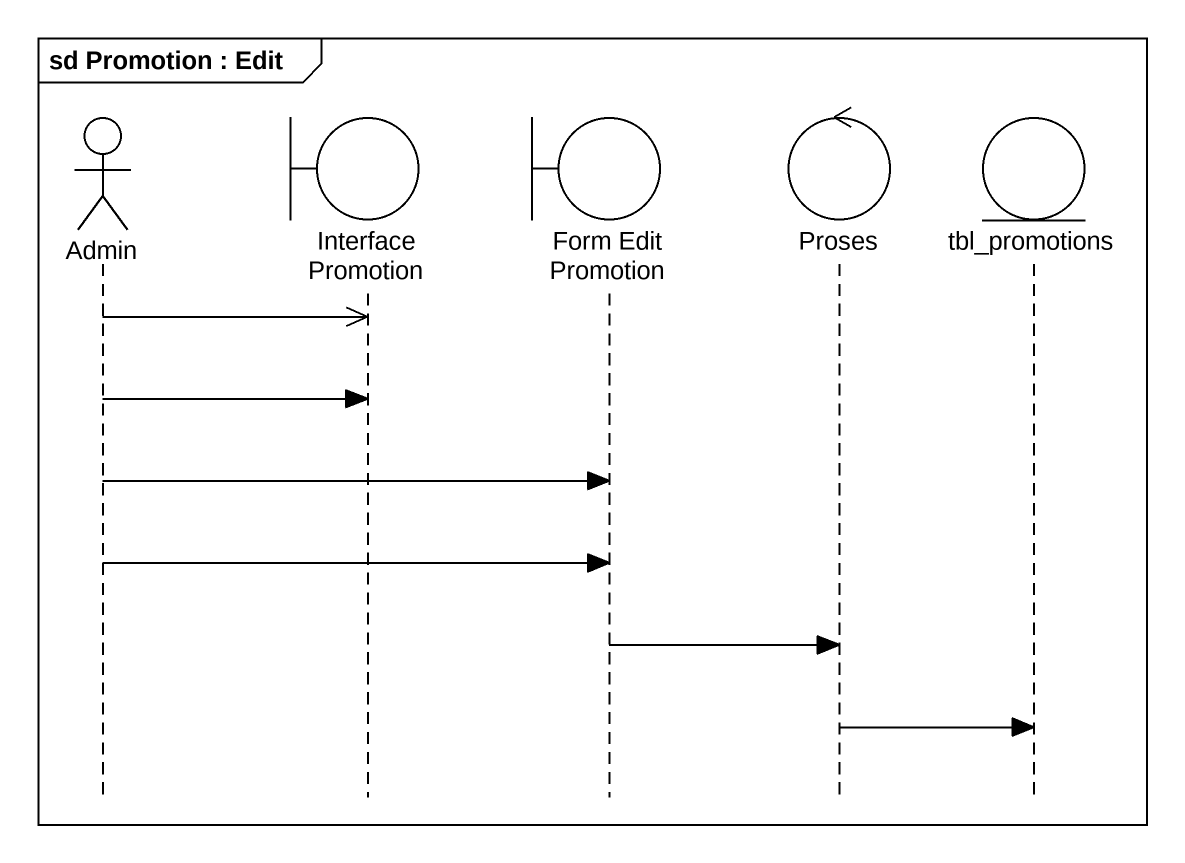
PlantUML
@startuml
mainframe sd Promotion : Edit
hide footbox
actor Admin
boundary "Interface Promotion" as Interface_Promotion
boundary "Form Edit Promotion" as Form_Edit_Promotion
control Proses
entity tbl_promotions

Admin ->> Interface_Promotion
Admin -> Interface_Promotion
Admin -> Form_Edit_Promotion
Admin -> Form_Edit_Promotion
Form_Edit_Promotion -> Proses
Proses -> tbl_promotions
@enduml
